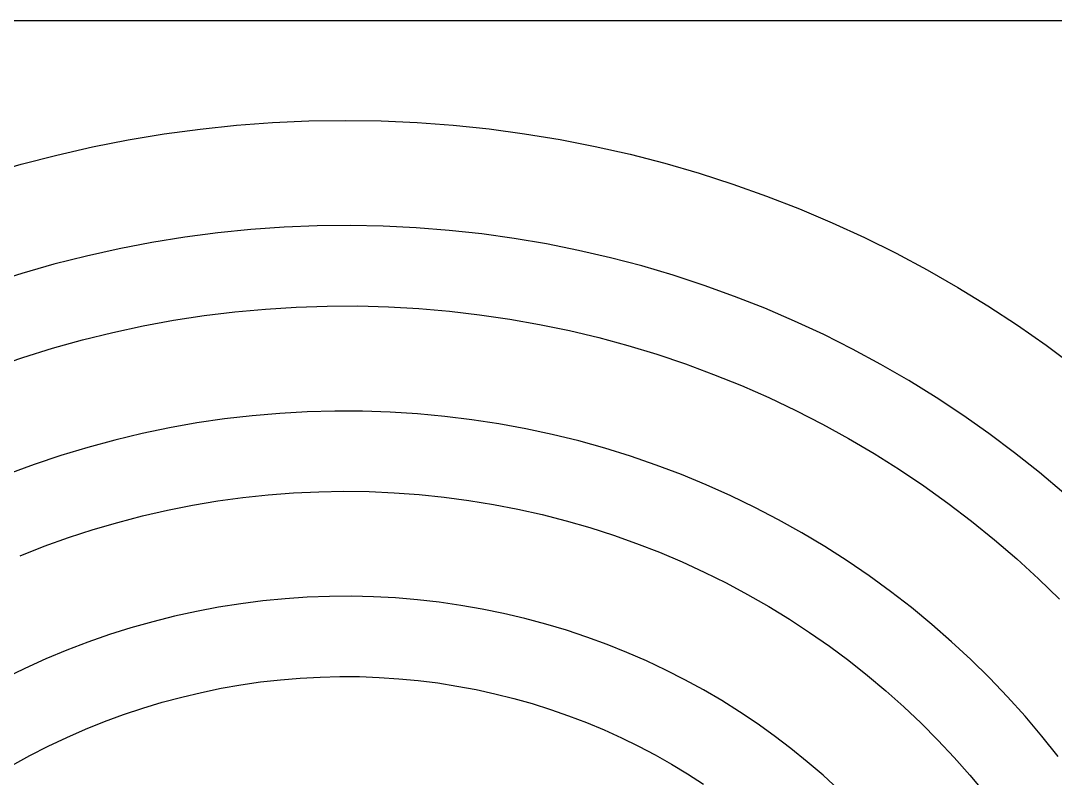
# Model space of a CAD drawing. Header units: metres. Extents: x -75 to 75, y -75 to 75.
# Drawn here: x -21.9 to 37.1, y 31.8 to 75 of the extents above; entities that cross this region are included whole.
import ezdxf

# ---------------------------------------------------------------- set-up
doc = ezdxf.new("R2010")
doc.units = ezdxf.units.M

msp = doc.modelspace()

# ---------------------------------------------------------------- linework, layer by layer
for p, q in [((75, 75), (-75, 75)), ((-11.6405, 68.8225), (-9.57988, 69.0385)), ((-9.57988, 69.0385), (-7.51675, 69.1929)), ((-7.51675, 69.1929), (-5.4529, 69.2858)), ((-5.4529, 69.2858), (-3.39017, 69.3171)), ((-3.39017, 69.3171), (-1.33037, 69.2872)), ((-1.33037, 69.2872), (0.72464, 69.1962)), ((0.72464, 69.1962), (2.7731, 69.0443)), ((2.7731, 69.0443), (4.81319, 68.8319)), ((-15.7466, 68.2059), (-13.6966, 68.545)), ((-13.6966, 68.545), (-11.6405, 68.8225)), ((4.81319, 68.8319), (6.84312, 68.5593)), ((6.84312, 68.5593), (8.86113, 68.227)), ((-19.8204, 67.3438), (-17.7884, 67.8055)), ((-17.7884, 67.8055), (-15.7466, 68.2059)), ((8.86113, 68.227), (10.8654, 67.8353)), ((10.8654, 67.8353), (12.8544, 67.3849)), ((-21.8405, 66.8212), (-19.8204, 67.3438)), ((12.8544, 67.3849), (14.8261, 66.8763)), ((-23.8471, 66.238), (-21.8405, 66.8212)), ((14.8261, 66.8763), (16.779, 66.3101)), ((16.779, 66.3101), (18.7114, 65.6869)), ((18.7114, 65.6869), (20.6216, 65.0076)), ((20.6216, 65.0076), (22.508, 64.2728)), ((22.508, 64.2728), (24.369, 63.4835)), ((-8.7552, 63.0954), (-10.6398, 62.9065)), ((-6.86874, 63.228), (-8.7552, 63.0954)), ((-4.98215, 63.3042), (-6.86874, 63.228)), ((-3.09706, 63.3243), (-4.98215, 63.3042)), ((-1.21519, 63.2883), (-3.09706, 63.3243)), ((0.661804, 63.1965), (-1.21519, 63.2883)), ((2.5323, 63.0492), (0.661804, 63.1965)), ((24.369, 63.4835), (26.203, 62.6403)), ((-12.521, 62.6613), (-14.3969, 62.3597)), ((-10.6398, 62.9065), (-12.521, 62.6613)), ((4.39465, 62.8465), (2.5323, 63.0492)), ((6.24721, 62.589), (4.39465, 62.8465)), ((8.08835, 62.2769), (6.24721, 62.589)), ((26.203, 62.6403), (28.0085, 61.7443)), ((-16.2659, 62.0019), (-18.1263, 61.588)), ((-14.3969, 62.3597), (-16.2659, 62.0019)), ((9.9165, 61.9108), (8.08835, 62.2769)), ((11.7301, 61.4912), (9.9165, 61.9108)), ((-18.1263, 61.588), (-19.9765, 61.1181)), ((13.5275, 61.0185), (11.7301, 61.4912)), ((28.0085, 61.7443), (29.7839, 60.7965)), ((-19.9765, 61.1181), (-21.8147, 60.5927)), ((15.3072, 60.4934), (13.5275, 61.0185)), ((29.7839, 60.7965), (31.5277, 59.7977)), ((-21.8147, 60.5927), (-23.6393, 60.0119)), ((17.0677, 59.9165), (15.3072, 60.4934)), ((18.8074, 59.2885), (17.0677, 59.9165)), ((31.5277, 59.7977), (33.2386, 58.749)), ((20.5249, 58.61), (18.8074, 59.2885)), ((-11.4165, 58.1906), (-9.66888, 58.4051)), ((-9.66888, 58.4051), (-7.91858, 58.5671)), ((-7.91858, 58.5671), (-6.16718, 58.6768)), ((-6.16718, 58.6768), (-4.41624, 58.7342)), ((-4.41624, 58.7342), (-2.66734, 58.7395)), ((-2.66734, 58.7395), (-0.922012, 58.6927)), ((-0.922012, 58.6927), (0.818176, 58.5943)), ((0.818176, 58.5943), (2.55173, 58.4443)), ((2.55173, 58.4443), (4.2771, 58.2432)), ((22.2188, 57.882), (20.5249, 58.61)), ((33.2386, 58.749), (34.915, 57.6516)), ((-14.8976, 57.6048), (-13.16, 57.9239)), ((-13.16, 57.9239), (-11.4165, 58.1906)), ((4.2771, 58.2432), (5.9928, 57.9912)), ((5.9928, 57.9912), (7.69731, 57.6887)), ((23.8876, 57.1051), (22.2188, 57.882)), ((-18.3492, 56.8102), (-16.6279, 57.2335)), ((-16.6279, 57.2335), (-14.8976, 57.6048)), ((7.69731, 57.6887), (9.38918, 57.3363)), ((9.38918, 57.3363), (11.0669, 56.9344)), ((34.915, 57.6516), (36.5556, 56.5064)), ((-20.06, 56.335), (-18.3492, 56.8102)), ((11.0669, 56.9344), (12.7291, 56.4834)), ((25.5298, 56.2802), (23.8876, 57.1051)), ((-21.7587, 55.8083), (-20.06, 56.335)), ((12.7291, 56.4834), (14.3743, 55.9841)), ((27.1442, 55.4083), (25.5298, 56.2802)), ((36.5556, 56.5064), (38.1591, 55.3148)), ((-23.4439, 55.2303), (-21.7587, 55.8083)), ((14.3743, 55.9841), (16.0011, 55.437)), ((16.0011, 55.437), (17.608, 54.8427)), ((17.608, 54.8427), (19.1939, 54.2019)), ((28.7294, 54.4902), (27.1442, 55.4083)), ((30.284, 53.5269), (28.7294, 54.4902)), ((19.1939, 54.2019), (20.7572, 53.5154)), ((20.7572, 53.5154), (22.2968, 52.7839)), ((31.8069, 52.5194), (30.284, 53.5269)), ((-8.68893, 52.4856), (-10.2614, 52.3029)), ((-7.11465, 52.6212), (-8.68893, 52.4856)), ((-5.54001, 52.7097), (-7.11465, 52.6212)), ((-3.96637, 52.7511), (-5.54001, 52.7097)), ((-2.39516, 52.7456), (-3.96637, 52.7511)), ((-0.827774, 52.6935), (-2.39516, 52.7456)), ((0.734406, 52.5949), (-0.827774, 52.6935)), ((2.29001, 52.45), (0.734406, 52.5949)), ((22.2968, 52.7839), (23.8112, 52.0083)), ((33.2966, 51.4687), (31.8069, 52.5194)), ((-11.8307, 52.073), (-13.3953, 51.7959)), ((-10.2614, 52.3029), (-11.8307, 52.073)), ((3.83768, 52.2593), (2.29001, 52.45)), ((5.37604, 52.0229), (3.83768, 52.2593)), ((6.90378, 51.7414), (5.37604, 52.0229)), ((23.8112, 52.0083), (25.2994, 51.1894)), ((-14.9539, 51.4717), (-16.505, 51.1006)), ((-13.3953, 51.7959), (-14.9539, 51.4717)), ((8.41956, 51.4152), (6.90378, 51.7414)), ((9.92206, 51.0446), (8.41956, 51.4152)), ((34.752, 50.3759), (33.2966, 51.4687)), ((-16.505, 51.1006), (-18.0473, 50.6827)), ((11.41, 50.6302), (9.92206, 51.0446)), ((25.2994, 51.1894), (26.7599, 50.328)), ((-19.5792, 50.2182), (-21.0995, 49.7073)), ((-18.0473, 50.6827), (-19.5792, 50.2182)), ((12.8821, 50.1726), (11.41, 50.6302)), ((14.3372, 49.6723), (12.8821, 50.1726)), ((26.7599, 50.328), (28.1916, 49.4251)), ((36.172, 49.2422), (34.752, 50.3759)), ((-21.0995, 49.7073), (-22.6066, 49.1503)), ((15.7739, 49.1299), (14.3372, 49.6723)), ((17.191, 48.546), (15.7739, 49.1299)), ((28.1916, 49.4251), (29.5933, 48.4817)), ((37.5553, 48.0686), (36.172, 49.2422)), ((18.5875, 47.9214), (17.191, 48.546)), ((29.5933, 48.4817), (30.964, 47.4986)), ((-10.6454, 47.6247), (-9.20894, 47.8214)), ((-9.20894, 47.8214), (-7.77022, 47.9748)), ((-7.77022, 47.9748), (-6.33051, 48.0851)), ((-6.33051, 48.0851), (-4.89111, 48.1522)), ((-4.89111, 48.1522), (-3.45332, 48.1764)), ((-3.45332, 48.1764), (-2.0184, 48.1577)), ((-2.0184, 48.1577), (-0.587631, 48.0964)), ((-0.587631, 48.0964), (0.837708, 47.9927)), ((0.837708, 47.9927), (2.25639, 47.8468)), ((2.25639, 47.8468), (3.66716, 47.6591)), ((19.9621, 47.2568), (18.5875, 47.9214)), ((-13.5062, 47.1018), (-12.0782, 47.3849)), ((-12.0782, 47.3849), (-10.6454, 47.6247)), ((3.66716, 47.6591), (5.06879, 47.4299)), ((5.06879, 47.4299), (6.46005, 47.1596)), ((21.3136, 46.5529), (19.9621, 47.2568)), ((30.964, 47.4986), (32.3024, 46.477)), ((-16.3423, 46.4065), (-14.928, 46.7757)), ((-14.928, 46.7757), (-13.5062, 47.1018)), ((6.46005, 47.1596), (7.83975, 46.8486)), ((7.83975, 46.8486), (9.2067, 46.4973)), ((-19.1433, 45.54), (-17.7478, 45.9946)), ((-17.7478, 45.9946), (-16.3423, 46.4065)), ((9.2067, 46.4973), (10.5597, 46.1062)), ((10.5597, 46.1062), (11.8977, 45.6759)), ((22.6409, 45.8105), (21.3136, 46.5529)), ((32.3024, 46.477), (33.6075, 45.4179)), ((-20.5273, 45.0431), (-19.1433, 45.54)), ((11.8977, 45.6759), (13.2194, 45.2068)), ((23.943, 45.0303), (22.6409, 45.8105)), ((33.6075, 45.4179), (34.8782, 44.3223)), ((-21.8987, 44.504), (-20.5273, 45.0431)), ((13.2194, 45.2068), (14.5238, 44.6996)), ((25.2188, 44.2133), (23.943, 45.0303)), ((14.5238, 44.6996), (15.8098, 44.155)), ((26.4673, 43.3604), (25.2188, 44.2133)), ((34.8782, 44.3223), (36.1136, 43.1914)), ((15.8098, 44.155), (17.0762, 43.5734)), ((17.0762, 43.5734), (18.3221, 42.9557)), ((27.6874, 42.4723), (26.4673, 43.3604)), ((36.1136, 43.1914), (37.3127, 42.0262)), ((18.3221, 42.9557), (19.5465, 42.3024)), ((28.8781, 41.5501), (27.6874, 42.4723)), ((-8.07437, 41.9296), (-9.33652, 41.7692)), ((-6.81093, 42.052), (-8.07437, 41.9296)), ((-5.54735, 42.1364), (-6.81093, 42.052)), ((-4.28477, 42.1829), (-5.54735, 42.1364)), ((-3.02434, 42.1917), (-4.28477, 42.1829)), ((-1.76715, 42.163), (-3.02434, 42.1917)), ((-0.514328, 42.0968), (-1.76715, 42.163)), ((0.732986, 41.9936), (-0.514328, 42.0968)), ((1.97375, 41.8535), (0.732986, 41.9936)), ((19.5465, 42.3024), (20.7482, 41.6144)), ((-11.8524, 41.3342), (-13.1038, 41.0597)), ((-10.5963, 41.5708), (-11.8524, 41.3342)), ((-9.33652, 41.7692), (-10.5963, 41.5708)), ((3.20685, 41.6768), (1.97375, 41.8535)), ((4.4312, 41.4639), (3.20685, 41.6768)), ((5.64577, 41.2151), (4.4312, 41.4639)), ((20.7482, 41.6144), (21.9263, 40.8925)), ((30.0385, 40.5948), (28.8781, 41.5501)), ((-14.3493, 40.7472), (-15.5879, 40.3969)), ((-13.1038, 41.0597), (-14.3493, 40.7472)), ((6.84947, 40.9308), (5.64577, 41.2151)), ((8.04129, 40.6115), (6.84947, 40.9308)), ((21.9263, 40.8925), (23.08, 40.1373)), ((-15.5879, 40.3969), (-16.8182, 40.0089)), ((9.22021, 40.2576), (8.04129, 40.6115)), ((10.3853, 39.8696), (9.22021, 40.2576)), ((23.08, 40.1373), (24.2081, 39.3498)), ((31.1678, 39.6072), (30.0385, 40.5948)), ((-18.0392, 39.5833), (-19.2496, 39.1205)), ((-16.8182, 40.0089), (-18.0392, 39.5833)), ((11.5354, 39.448), (10.3853, 39.8696)), ((32.2649, 38.5884), (31.1678, 39.6072)), ((-19.2496, 39.1205), (-20.4485, 38.6205)), ((12.6697, 38.9933), (11.5354, 39.448)), ((13.7872, 38.5061), (12.6697, 38.9933)), ((24.2081, 39.3498), (25.31, 38.5307)), ((-20.4485, 38.6205), (-21.6346, 38.0839)), ((14.887, 37.9871), (13.7872, 38.5061)), ((25.31, 38.5307), (26.3845, 37.681)), ((33.3291, 37.5395), (32.2649, 38.5884)), ((-21.6346, 38.0839), (-22.8069, 37.5107)), ((15.9681, 37.4367), (14.887, 37.9871)), ((-10.4556, 36.9492), (-9.33044, 37.1461)), ((-9.33044, 37.1461), (-8.20288, 37.3089)), ((-8.20288, 37.3089), (-7.07388, 37.4375)), ((-7.07388, 37.4375), (-5.9445, 37.5322)), ((-5.9445, 37.5322), (-4.81573, 37.5928)), ((-4.81573, 37.5928), (-3.68863, 37.6196)), ((-3.68863, 37.6196), (-2.56416, 37.6127)), ((-2.56416, 37.6127), (-1.44337, 37.5723)), ((-1.44337, 37.5723), (-0.32724, 37.4986)), ((-0.32724, 37.4986), (0.783234, 37.3918)), ((0.783234, 37.3918), (1.88712, 37.2522)), ((1.88712, 37.2522), (2.9834, 37.0802)), ((17.0297, 36.8558), (15.9681, 37.4367)), ((26.3845, 37.681), (27.431, 36.8015)), ((34.3595, 36.4614), (33.3291, 37.5395)), ((-12.6942, 36.4529), (-11.5772, 36.7181)), ((-11.5772, 36.7181), (-10.4556, 36.9492)), ((2.9834, 37.0802), (4.07114, 36.8759)), ((4.07114, 36.8759), (5.1494, 36.6399)), ((5.1494, 36.6399), (6.21725, 36.3725)), ((18.071, 36.2448), (17.0297, 36.8558)), ((27.431, 36.8015), (28.4486, 35.8932)), ((-14.9106, 35.8205), (-13.8058, 36.1537)), ((-13.8058, 36.1537), (-12.6942, 36.4529)), ((6.21725, 36.3725), (7.27379, 36.074)), ((7.27379, 36.074), (8.3181, 35.7449)), ((19.091, 35.6046), (18.071, 36.2448)), ((35.3553, 35.3553), (34.3595, 36.4614)), ((-17.0965, 35.053), (-16.0079, 35.4536)), ((-16.0079, 35.4536), (-14.9106, 35.8205)), ((8.3181, 35.7449), (9.3493, 35.3857)), ((9.3493, 35.3857), (10.3665, 34.9969)), ((20.0891, 34.9359), (19.091, 35.6046)), ((28.4486, 35.8932), (29.4364, 34.9569)), ((-18.1753, 34.6189), (-17.0965, 35.053)), ((10.3665, 34.9969), (11.369, 34.579)), ((21.0642, 34.2394), (20.0891, 34.9359)), ((29.4364, 34.9569), (30.3939, 33.9937)), ((36.3159, 34.2223), (35.3553, 35.3553)), ((-19.2434, 34.1516), (-18.1753, 34.6189)), ((11.369, 34.579), (12.3558, 34.1324)), ((22.0158, 33.5159), (21.0642, 34.2394)), ((37.2403, 33.0635), (36.3159, 34.2223)), ((-21.3433, 33.1183), (-20.2998, 33.6513)), ((-20.2998, 33.6513), (-19.2434, 34.1516)), ((12.3558, 34.1324), (13.3261, 33.6579)), ((13.3261, 33.6579), (14.2792, 33.1559)), ((30.3939, 33.9937), (31.3201, 33.0045)), ((-22.373, 32.553), (-21.3433, 33.1183)), ((14.2792, 33.1559), (15.2142, 32.6271)), ((22.9431, 32.7661), (22.0158, 33.5159)), ((15.2142, 32.6271), (16.1305, 32.072)), ((23.8452, 31.9908), (22.9431, 32.7661)), ((31.3201, 33.0045), (32.2145, 31.9904)), ((16.1305, 32.072), (17.0273, 31.4914)), ((24.7217, 31.191), (23.8452, 31.9908)), ((32.2145, 31.9904), (33.0763, 30.9523))]:
    msp.add_line(p, q)

doc.saveas('drawing.dxf')
